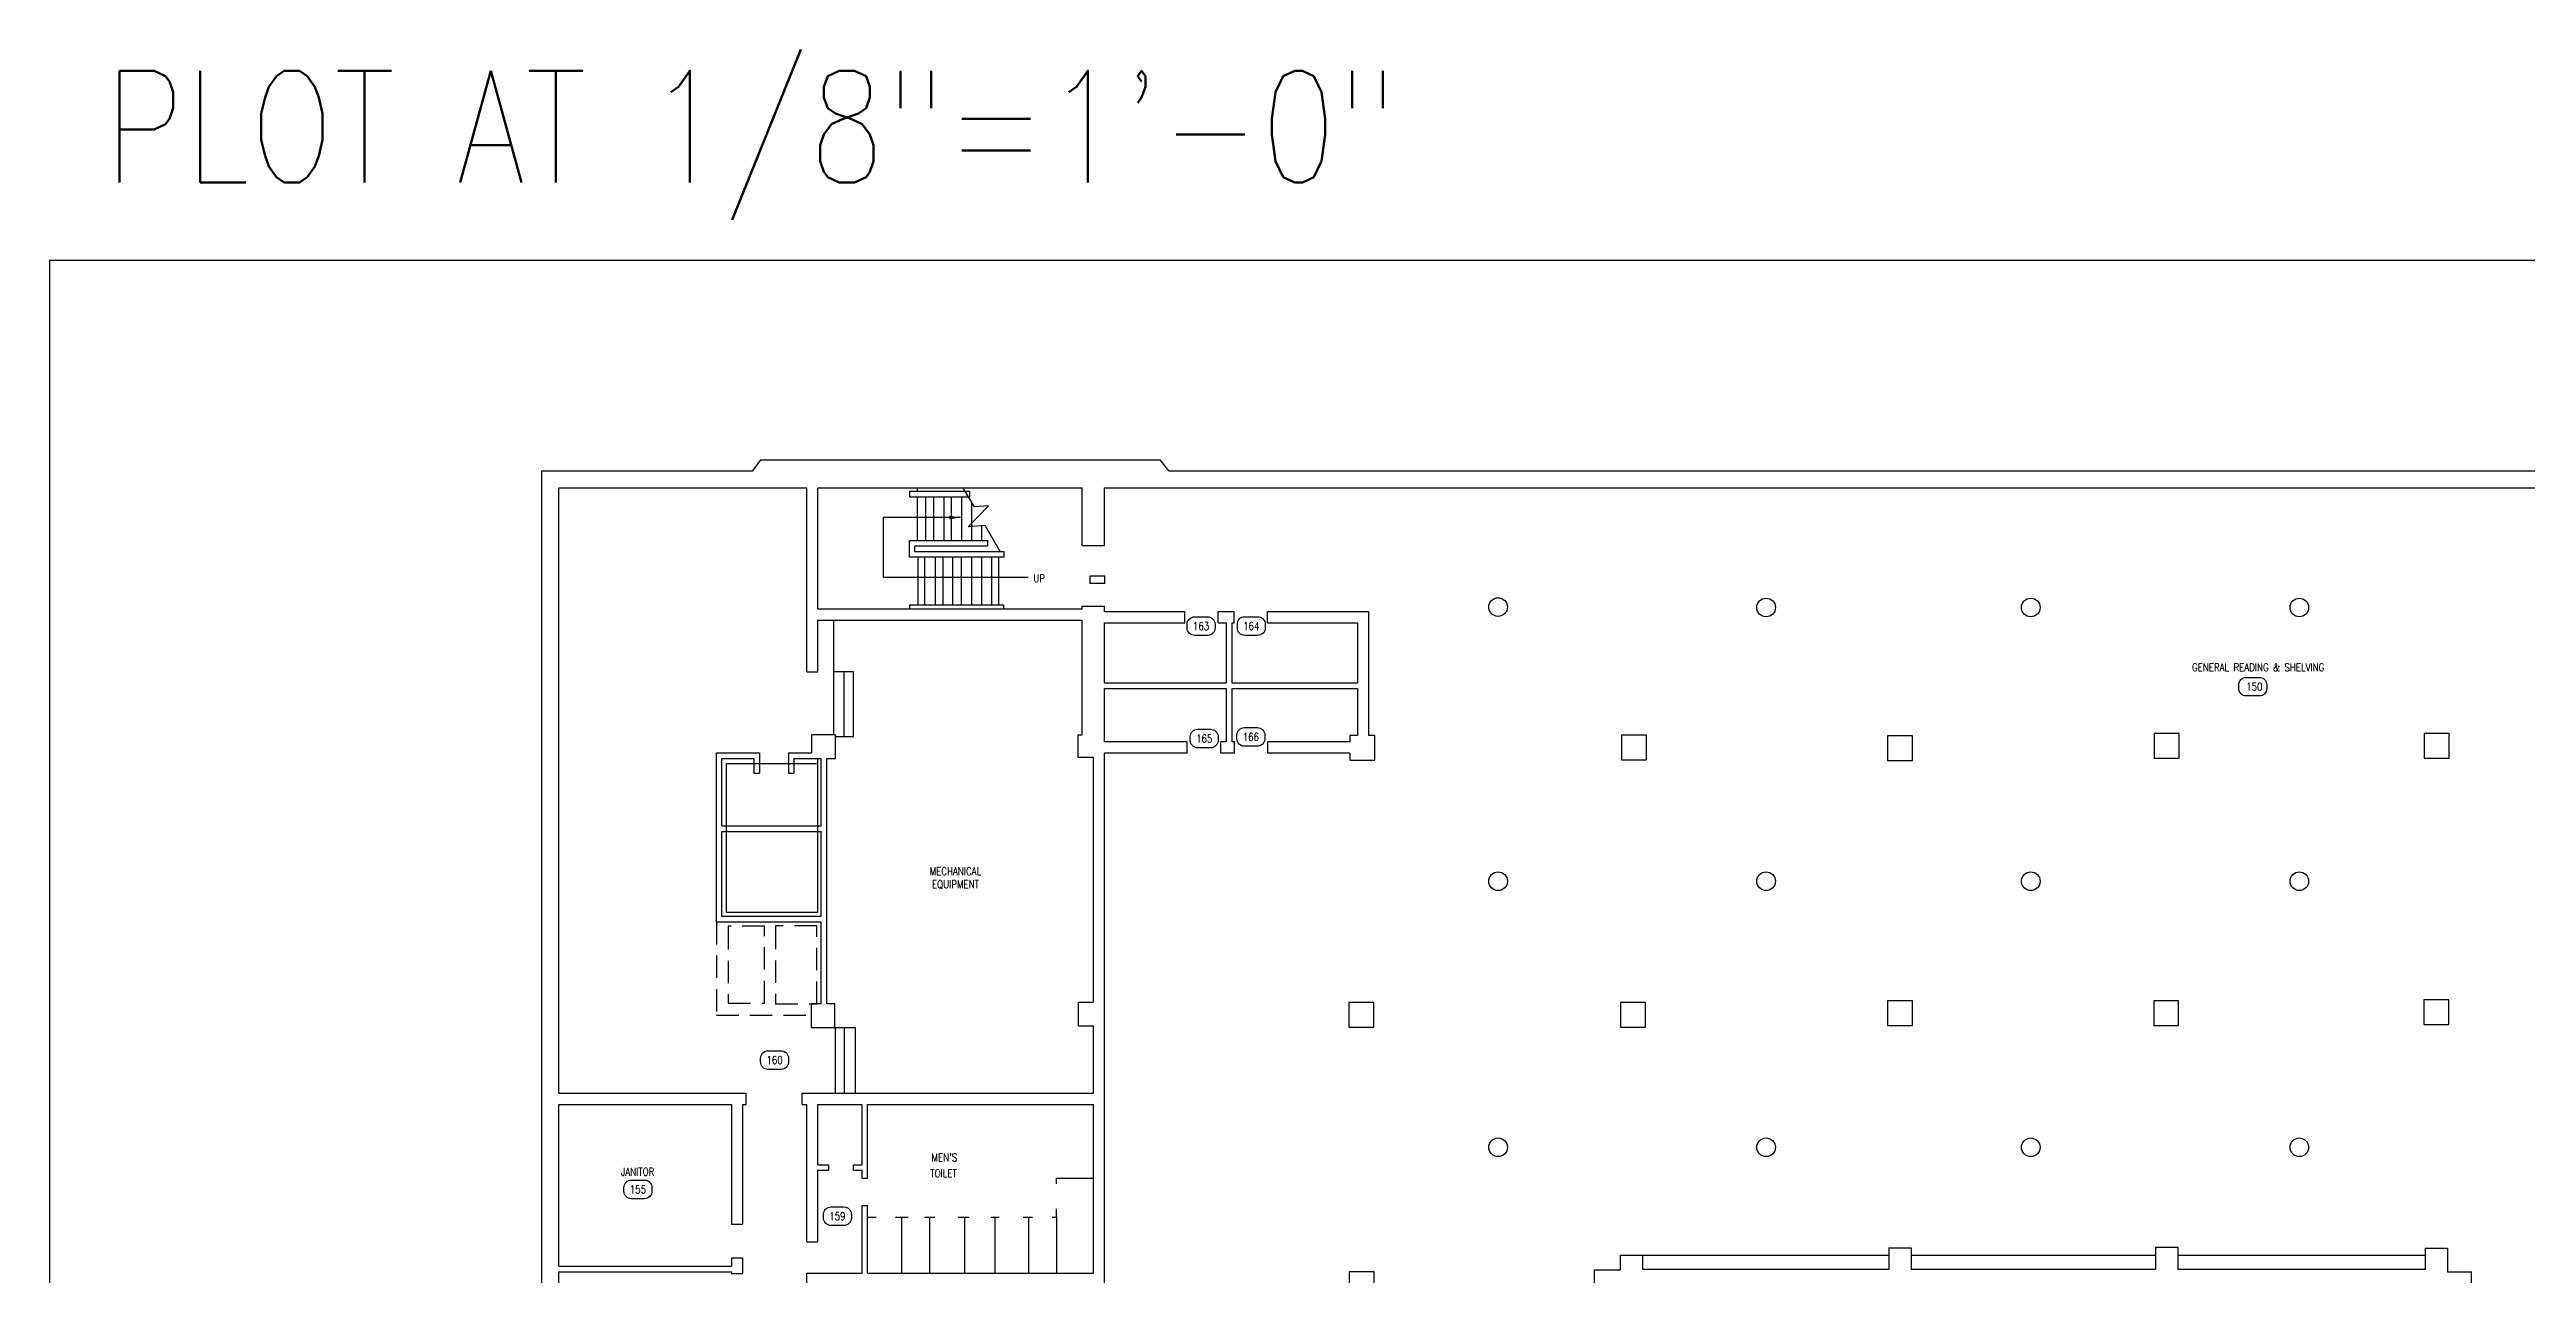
# Model space of a CAD drawing. Extents: x -97 to 5019, y -54 to 3540.
# Drawn here: x 0 to 2663, y 2225 to 3540 of the extents above; entities that cross this region are included whole.
import ezdxf
from ezdxf.enums import TextEntityAlignment as Align

# ---------------------------------------------------------------- set-up
doc = ezdxf.new("R2010")
doc.units = 0
doc.header["$LTSCALE"] = 48
doc.header["$MEASUREMENT"] = 0
doc.linetypes.add('DASHED', pattern=[0.75, 0.5, -0.25])
doc.layers.get('0').update_dxf_attribs({"linetype": 'CONTINUOUS'})
for name, color, linetype in [('BLDGS', 34, 'CONTINUOUS'), ('BORDER', 2, 'CONTINUOUS'), ('ROOMS', 34, 'CONTINUOUS')]:
    doc.layers.add(name, color=color, linetype=linetype)
doc.styles.add('A', font='SIMPLEX.shx', dxfattribs={"width": 0.8, "height": 8.5})
doc.dimstyles.get("Standard").update_dxf_attribs({"dimtxt": 0.18, "dimasz": 0.18, "dimexe": 0.18, "dimexo": 0.0625, "dimgap": 0.09, "dimtad": 0, "dimtih": 1, "dimtoh": 1, "dimdec": 4, "dimzin": 0, "dimdsep": 46, "dimtxsty": 'Standard', "dimcen": 0.09, "dimadec": 0, "dimazin": 0, "dimtfac": 1, "dimtdec": 4, "dimtofl": 0, "dimtmove": 0, "dimatfit": 3, "dimfxl": 1, "dimtolj": 1, "dimtzin": 0, "dimarcsym": 0})

msp = doc.modelspace()

# ---------------------------------------------------------------- linework, layer by layer
for centre in [(1557.1, 2941.5), (1845.2, 2941), (2129.7, 2941), (2418.4, 2941), (1557.1, 2647), (1845.2, 2647), (2129.7, 2647), (2418.4, 2647), (1557.1, 2361.2), (1845.2, 2361.2), (2129.7, 2361.2), (2418.4, 2361.2)]:
    msp.add_circle(centre, 10)
at = {"layer": 'BLDGS'}
for p, q in [((756, 3087.8), (764.7, 3099.8)), ((764.7, 3099.8), (1194, 3099.8)), ((1203.3, 3087.8), (1194, 3099.8)), ((529.3, 471.8), (529.3, 3087.8)), ((529.3, 3087.8), (756, 3087.8)), ((547.3, 3069.7), (813.9, 3069.7)), ((547.3, 2419.2), (547.3, 3069.7)), ((813.9, 2871.8), (813.9, 3069.7)), ((825.9, 3069.7), (1110.1, 3069.7)), ((825.9, 2939.6), (825.9, 3069.7)), ((924.6, 3060), (924.6, 3066.1)), ((924.6, 3066.1), (989.2, 3066.1)), ((933.1, 3066.1), (933.1, 3069.7)), ((994.1, 3049.1), (981.9, 3070)), ((989.2, 3060), (989.2, 3066.1)), ((1110.1, 3007.6), (1110.1, 3069.7)), ((1134.1, 3069.7), (3421.2, 3069.7)), ((1134.1, 3007.6), (1134.1, 3069.7)), ((1203.3, 3087.8), (3439.3, 3087.8)), ((924.6, 3060), (989.2, 3060)), ((933.1, 3013.1), (933.1, 3060.3)), ((942, 3013.1), (942, 3060)), ((950.6, 3013.1), (950.6, 3060)), ((961.6, 3013.1), (961.6, 3060)), ((969.5, 3013.1), (969.5, 3060)), ((980.7, 3013.1), (980.7, 3060)), ((987.4, 3027.7), (1009.2, 3050.2)), ((991.4, 3013.1), (991.4, 3053.8)), ((1009.2, 3050.2), (994.1, 3049.1)), ((924.3, 2995), (924.3, 3013.1)), ((924.3, 3013.1), (1008.6, 3013.1)), ((1005.7, 3029.1), (987.4, 3027.7)), ((1002.2, 3013.1), (1002.2, 3028.8)), ((1021.8, 3001.2), (1005.7, 3029.1)), ((1008.6, 3007.1), (1008.6, 3013.1)), ((1026.3, 2995), (924.3, 2995)), ((930.3, 3000.9), (930.3, 3007.1)), ((930.3, 3007.1), (1008.6, 3007.1)), ((1026.3, 3000.9), (930.3, 3000.9)), ((933.6, 2943.8), (933.6, 2995)), ((940.9, 2943.8), (940.9, 2995)), ((952.3, 2943.8), (952.3, 2995)), ((960.7, 2943.8), (960.7, 2995)), ((970.9, 2943.8), (970.9, 2995)), ((980.4, 2943.8), (980.4, 2995)), ((991.3, 2943.8), (991.3, 2995)), ((1002.3, 2943.8), (1002.3, 2995)), ((1012.9, 2943.8), (1012.9, 2995)), ((1020.5, 2943.8), (1020.5, 2995)), ((1026.3, 2995), (1026.3, 3000.9)), ((1110.1, 3007.6), (1134.1, 3007.6)), ((1118.1, 2974.7), (1118.1, 2966.8)), ((1134.4, 2974.7), (1118.1, 2974.7)), ((1134.4, 2966.8), (1118.1, 2966.8)), ((1134.4, 2966.8), (1134.4, 2974.7)), ((825.9, 2939.6), (1110.1, 2939.6)), ((924.9, 2939.6), (924.9, 2943.8)), ((924.9, 2943.8), (1025.6, 2943.8)), ((1025.6, 2943.8), (1025.6, 2939.6)), ((1110.1, 2942.4), (1134.1, 2942.4)), ((1110.1, 2939.6), (1110.1, 2942.4)), ((1134.1, 2936.6), (1134.1, 2942.4)), ((1134.1, 2936.6), (1220.3, 2936.6)), ((1220.3, 2924.6), (1220.3, 2936.6)), ((1256.3, 2936.6), (1273.3, 2936.6)), ((1256.3, 2924.6), (1256.3, 2936.6)), ((1273.3, 2924.6), (1273.3, 2936.6)), ((1309.3, 2936.6), (1417.8, 2936.6)), ((1309.3, 2924.6), (1309.3, 2936.6)), ((1417.8, 2936.6), (1417.8, 2803.6)), ((825.9, 2927.6), (1110.1, 2927.6)), ((825.9, 2871.8), (825.9, 2927.6)), ((843.2, 2804.2), (843.2, 2927.6)), ((1110.1, 2804.3), (1110.1, 2927.6)), ((1134.1, 2860), (1134.1, 2924.6)), ((1134.1, 2924.6), (1220.3, 2924.6)), ((1256.3, 2924.6), (1264.9, 2924.6)), ((1264.9, 2924.6), (1264.9, 2860)), ((1270.9, 2924.6), (1270.9, 2860)), ((1270.9, 2924.6), (1273.3, 2924.6)), ((1309.3, 2924.6), (1405.8, 2924.6)), ((1405.8, 2924.6), (1405.8, 2860)), ((813.9, 2871.8), (825.9, 2871.8)), ((864.1, 2871.8), (843.2, 2871.8)), ((854, 2802.4), (854, 2871.8)), ((864.1, 2802.4), (864.1, 2871.8)), ((1134.1, 2860), (1264.9, 2860)), ((1134.1, 2854), (1264.9, 2854)), ((1134.1, 2796.6), (1134.1, 2854)), ((1264.9, 2854), (1264.9, 2796.6)), ((1270.9, 2860), (1405.8, 2860)), ((1270.9, 2854), (1405.8, 2854)), ((1270.9, 2854), (1270.9, 2796.6)), ((1405.8, 2854), (1405.8, 2803.6)), ((844.7, 2804.2), (819.2, 2804.2)), ((819.2, 2804.2), (819.2, 2785)), ((844.7, 2778.8), (844.7, 2804.2)), ((844.7, 2802.4), (864.1, 2802.4)), ((1105.7, 2779.9), (1105.7, 2804.3)), ((1105.7, 2804.3), (1110.1, 2804.3)), ((1223, 2796.6), (1134.1, 2796.6)), ((1223, 2784.6), (1223, 2796.6)), ((1264.9, 2796.6), (1259, 2796.6)), ((1259, 2784.6), (1259, 2796.6)), ((1273.6, 2796.6), (1270.9, 2796.6)), ((1273.6, 2784.6), (1273.6, 2796.6)), ((1397.8, 2796.6), (1309.6, 2796.6)), ((1309.6, 2784.6), (1309.6, 2796.6)), ((1397.8, 2803.6), (1397.8, 2796.6)), ((1405.8, 2803.6), (1397.8, 2803.6)), ((1424.6, 2803.6), (1417.8, 2803.6)), ((1424.6, 2777), (1424.6, 2803.6)), ((716.9, 2603.2), (716.9, 2785)), ((716.9, 2785), (763.2, 2785)), ((722.8, 2706.4), (722.8, 2779)), ((722.8, 2779), (757.1, 2779)), ((727.6, 2613.4), (727.6, 2773.6)), ((727.6, 2773.6), (824.6, 2773.6)), ((757.1, 2779), (757.1, 2763.1)), ((763.2, 2785), (763.2, 2763.1)), ((794.2, 2785), (819.2, 2785)), ((794.2, 2785), (794.2, 2763.1)), ((800.2, 2779), (819.2, 2779)), ((800.2, 2779), (800.2, 2763.1)), ((819.1, 2778.8), (829.6, 2778.8)), ((825.6, 2778.8), (825.6, 2613.4)), ((829.6, 2706.4), (829.6, 2778.8)), ((835.6, 2515.4), (835.6, 2778.8)), ((835.6, 2778.8), (844.7, 2778.8)), ((1122.1, 2779.9), (1105.7, 2779.9)), ((1122.1, 2517.1), (1122.1, 2779.9)), ((1134.1, 1907.4), (1134.1, 2784.6)), ((1223, 2784.6), (1134.1, 2784.6)), ((1273.6, 2784.6), (1259, 2784.6)), ((1397.8, 2784.6), (1309.6, 2784.6)), ((1397.8, 2784.6), (1397.8, 2777)), ((1397.8, 2777), (1424.6, 2777)), ((757.1, 2763.1), (763.2, 2763.1)), ((794.2, 2763.1), (800.2, 2763.1)), ((722.8, 2706.4), (829.6, 2706.4)), ((722.8, 2609.1), (722.8, 2700.4)), ((722.8, 2700.4), (829.6, 2700.4)), ((829.6, 2609.1), (829.6, 2700.4)), ((825.6, 2613.4), (727.6, 2613.4)), ((829.6, 2603.2), (716.9, 2603.2)), ((829.6, 2609.1), (722.8, 2609.1)), ((829.6, 2515.4), (829.6, 2603.2)), ((829.6, 2515.4), (818.7, 2515.4)), ((818.7, 2515.4), (818.7, 2490)), ((844.2, 2515.4), (835.6, 2515.4)), ((844.2, 2490), (844.2, 2515.4)), ((1106.2, 2491.3), (1106.2, 2517.1)), ((1106.2, 2517.1), (1122.1, 2517.1)), ((818.7, 2490), (818.6, 2490)), ((818.6, 2490), (844.2, 2490)), ((843.2, 2490), (866.1, 2490)), ((844.4, 2490), (844.4, 2419.2)), ((854.2, 2490), (854.2, 2419.2)), ((866.1, 2490), (866.1, 2419.2)), ((1122.1, 2491.3), (1106.2, 2491.3)), ((1122.1, 2419.2), (1122.1, 2491.3)), ((547.3, 2419.2), (748.9, 2419.2)), ((547.3, 2407.2), (733, 2407.2)), ((547.3, 2233.5), (547.3, 2407.2)), ((733, 2407.2), (733, 2278.5)), ((745, 2407.2), (745, 2278.5)), ((745, 2407.2), (748.9, 2407.2)), ((748.9, 2407.2), (748.9, 2419.2)), ((809.1, 2419.2), (1122.1, 2419.2)), ((809.1, 2407.2), (809.1, 2419.2)), ((809.1, 2407.2), (813.9, 2407.2)), ((813.9, 2259.6), (813.9, 2407.2)), ((825.9, 2342.5), (825.9, 2407.2)), ((825.9, 2407.2), (873.5, 2407.2)), ((873.5, 2349.8), (873.5, 2407.2)), ((873.5, 2342.5), (873.5, 2407.2)), ((879.4, 2328.2), (879.4, 2407.2)), ((879.4, 2407.2), (1122.1, 2407.2)), ((1122.1, 2226.1), (1122.1, 2407.2)), ((825.9, 2342.5), (837.7, 2342.5)), ((825.9, 2259.6), (825.9, 2336.6)), ((825.9, 2336.6), (837.7, 2336.6)), ((837.7, 2336.6), (837.7, 2342.5)), ((864.3, 2336.6), (864.3, 2342.5)), ((864.3, 2342.5), (873.5, 2342.5)), ((864.3, 2336.6), (873.5, 2336.6)), ((873.5, 2329.3), (873.5, 2336.6)), ((873.5, 2328.2), (873.5, 2334.6)), ((873.5, 2328.2), (879.4, 2328.2)), ((1082.4, 2321.9), (1082.4, 2328.2)), ((1082.4, 2328.2), (1122.1, 2328.2)), ((873.5, 2226.1), (873.5, 2298.8)), ((873.5, 2298.8), (879.4, 2298.8)), ((879.4, 2226.1), (879.4, 2298.8)), ((1082.4, 2286.3), (1082.4, 2295.1)), ((733, 2278.5), (745, 2278.5)), ((879.4, 2286.3), (888.4, 2286.3)), ((909.4, 2286.3), (922.8, 2286.3)), ((916.3, 2226.1), (916.3, 2286.3)), ((940.5, 2286.3), (951.8, 2286.3)), ((946.3, 2226.1), (946.3, 2286.3)), ((976.8, 2286.3), (988.7, 2286.3)), ((983.8, 2226.1), (983.8, 2286.3)), ((1011.9, 2286.3), (1020.9, 2286.3)), ((1016.6, 2226.1), (1016.6, 2286.3)), ((1046.6, 2286.3), (1056.6, 2286.3)), ((1052.5, 2226.1), (1052.5, 2286.3)), ((1077.6, 2286.3), (1082.4, 2286.3)), ((1082.4, 2286.3), (1082.4, 2226.1)), ((733, 2242.5), (733, 2233.5)), ((733, 2242.5), (745, 2242.5)), ((745, 2242.5), (745, 2225.5)), ((813.9, 2259.6), (825.9, 2259.6)), ((1688.6, 2229.7), (1688.6, 2245.5)), ((1688.6, 2245.5), (1712.6, 2245.5)), ((1712, 2245.5), (1977.2, 2245.5)), ((1712.6, 2229.8), (1712.6, 2245.5)), ((1977.2, 2253.3), (2001.2, 2253.3)), ((1977.2, 2253.3), (1977.2, 2229.8)), ((2001.2, 2253.3), (2001.2, 2229.8)), ((2001.2, 2245.5), (2263.7, 2245.5)), ((2263.7, 2254), (2287.7, 2254)), ((2263.7, 2254), (2263.7, 2229.8)), ((2287.7, 2254), (2287.7, 2229.8)), ((2287.7, 2245.5), (2553.7, 2245.5)), ((2553.7, 2252.8), (2577.7, 2252.8)), ((2553.7, 2252.8), (2553.7, 2229.8)), ((2577.7, 2252.8), (2577.7, 2227.4)), ((547.3, 2233.5), (733, 2233.5)), ((547.3, 2227.5), (733, 2227.5)), ((547.3, 2015.3), (547.3, 2227.5)), ((733, 2227.5), (733, 2225.5)), ((733, 2225.5), (745, 2225.5)), ((813.9, 2201), (813.9, 2226.1)), ((813.9, 2226.1), (873.5, 2226.1)), ((879.4, 2226.1), (1104.1, 2226.1)), ((1104.1, 2226.1), (1122.1, 2226.1)), ((1660.9, 2205.7), (1660.9, 2229.7)), ((1660.9, 2229.7), (1688.6, 2229.7)), ((1977.2, 2229.8), (1712.6, 2229.8)), ((2263.7, 2229.8), (2001.2, 2229.8)), ((2553.7, 2229.8), (2287.7, 2229.8)), ((2577.7, 2227.4), (2603.4, 2227.4)), ((2603.4, 2203.4), (2603.4, 2227.4))]:
    msp.add_line(p, q, dxfattribs=at)
at = {"layer": 'BLDGS', "linetype": 'DASHED'}
for p, q in [((716.9, 2603.2), (716.9, 2503)), ((768.7, 2598.7), (729.5, 2598.7)), ((729.5, 2598.7), (729.5, 2597.6)), ((729.5, 2597.6), (729.5, 2516.1)), ((768.7, 2516.1), (768.7, 2598.7)), ((824.7, 2599), (780.4, 2599)), ((780.4, 2599), (780.4, 2597.9)), ((780.4, 2597.9), (780.4, 2515.4)), ((824.7, 2515.4), (824.7, 2599)), ((716.9, 2503), (818.7, 2503)), ((729.5, 2516.1), (768.7, 2516.1)), ((780.4, 2515.4), (824.7, 2515.4))]:
    msp.add_line(p, q, dxfattribs=at)
at = {"layer": 'BLDGS', "flags": 128}
for points in [[(1689.7, 2777.3), (1716.5, 2777.3), (1716.5, 2803.9), (1689.7, 2803.9)], [(2002.6, 2776.7), (2002.6, 2803.2), (1975.8, 2803.2), (1975.8, 2776.7)], [(2289.1, 2779.2), (2289.1, 2805.8), (2262.3, 2805.8), (2262.3, 2779.2)], [(2579.3, 2805.8), (2552.5, 2805.8), (2552.5, 2779.2), (2579.3, 2779.2)], [(1423.5, 2490.2), (1423.5, 2516.8), (1396.8, 2516.8), (1396.8, 2490.2)], [(1715.6, 2490.3), (1715.6, 2516.9), (1688.8, 2516.9), (1688.8, 2490.3)], [(2002.5, 2492), (2002.5, 2518.6), (1975.7, 2518.6), (1975.7, 2492)], [(2288.6, 2492.1), (2288.6, 2518.7), (2261.8, 2518.7), (2261.8, 2492.1)], [(2552.3, 2493), (2579.1, 2493), (2579.1, 2519.6), (2552.3, 2519.6)], [(1423.8, 2200.8), (1423.8, 2227.4), (1397, 2227.4), (1397, 2200.8)]]:
    msp.add_lwpolyline(points, close=True, dxfattribs=at)
at = {"layer": 'BORDER', "flags": 128}
msp.add_lwpolyline([(4402.5, 3313.8), (0, 3313.8), (0, 0), (4402.5, 0)], close=True, dxfattribs=at)
at = {"layer": 'ROOMS'}
for points in [[(1244.8, 2911), (1230.8, 2911, -0.414214), (1222.8, 2919), (1222.8, 2923, -0.414214), (1230.8, 2931), (1244.8, 2931, -0.414214), (1252.8, 2923), (1252.8, 2919, -0.414214)], [(1298.8, 2911.1), (1284.8, 2911.1, -0.414214), (1276.8, 2919.1), (1276.8, 2923.1, -0.414214), (1284.8, 2931.1), (1298.8, 2931.1, -0.414214), (1306.8, 2923.1), (1306.8, 2919.1, -0.414214)], [(2375.3, 2846), (2361.3, 2846, -0.414214), (2353.3, 2854), (2353.3, 2858, -0.414214), (2361.3, 2866), (2375.3, 2866, -0.414214), (2383.3, 2858), (2383.3, 2854, -0.414214)], [(1248.2, 2790.3), (1234.2, 2790.3, -0.414214), (1226.2, 2798.3), (1226.2, 2802.3, -0.414214), (1234.2, 2810.3), (1248.2, 2810.3, -0.414214), (1256.2, 2802.3), (1256.2, 2798.3, -0.414214)], [(1298.4, 2792), (1284.4, 2792, -0.414214), (1276.4, 2800), (1276.4, 2804, -0.414214), (1284.4, 2812), (1298.4, 2812, -0.414214), (1306.4, 2804), (1306.4, 2800, -0.414214)], [(786.4, 2444.9), (772.4, 2444.9, -0.414214), (764.4, 2452.9), (764.4, 2456.9, -0.414214), (772.4, 2464.9), (786.4, 2464.9, -0.414214), (794.4, 2456.9), (794.4, 2452.9, -0.414214)], [(639.5, 2306), (625.5, 2306, -0.414214), (617.5, 2314), (617.5, 2318, -0.414214), (625.5, 2326), (639.5, 2326, -0.414214), (647.5, 2318), (647.5, 2314, -0.414214)], [(853.9, 2277.2), (839.9, 2277.2, -0.414214), (831.9, 2285.2), (831.9, 2289.2, -0.414214), (839.9, 2297.2), (853.9, 2297.2, -0.414214), (861.9, 2289.2), (861.9, 2285.2, -0.414214)]]:
    msp.add_lwpolyline(points, format="xyb", close=True, dxfattribs=at)

# ---------------------------------------------------------------- texts
at = {"layer": 'BLDGS', "style": 'A', "width": 0.8}
for s, p in [('UP', (1063.8, 2968.1)), ('MECHANICAL', (973.8, 2653.5)), ('EQUIPMENT', (973.8, 2639.5))]:
    msp.add_text(s, height=8.5, dxfattribs=at).set_placement(p, align=Align.CENTER)
at = {"layer": 'BORDER', "style": 'A', "width": 0.8}
msp.add_text('PLOT AT 1/8"=1\'-0"', height=120, dxfattribs=at).set_placement((58.9, 3397.5))
at = {"layer": 'ROOMS', "style": 'A', "width": 0.8}
for s, p in [('163', (1237.8, 2921)), ('164', (1291.8, 2921.1)), ('150', (2370, 2856)), ('165', (1241.2, 2800.3)), ('166', (1291.4, 2802)), ('160', (779.4, 2454.9)), ('155', (632.5, 2316)), ('159', (846.9, 2287.2))]:
    msp.add_text(s, height=8.5, dxfattribs=at).set_placement(p, align=Align.MIDDLE)
for s, p in [('GENERAL READING & SHELVING', (2374.1, 2872.5)), ("MEN'S", (961.9, 2346)), ('JANITOR', (632.2, 2330.7)), ('TOILET', (961, 2329))]:
    msp.add_text(s, height=8.5, dxfattribs=at).set_placement(p, align=Align.CENTER)

# ---------------------------------------------------------------- leaders
at = {"layer": 'BLDGS'}
msp.add_leader([(979.2, 3037.7), (896.2, 3037.7), (896.2, 2973.7), (1051.9, 2973.7)], dimstyle='Standard', override={"dimtxt": 8.5, "dimasz": 12, "dimtxsty": 'A'}, dxfattribs=at)

doc.saveas('drawing.dxf')
